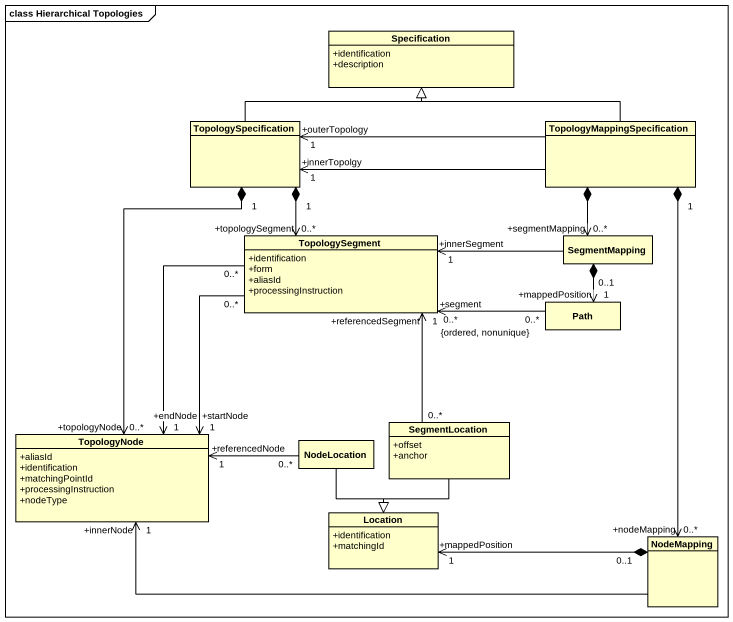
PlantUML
@startuml
mainframe class Hierarchical Topologies
hide circle
hide empty members
skinparam classAttributeIconSize 0
class Specification {
  +identification
  +description
}
class TopologySpecification
class TopologyMappingSpecification
class TopologySegment {
  +identification
  +form
  +aliasId
  +processingInstruction
}
class SegmentMapping
class Path
class TopologyNode {
  +aliasId
  +identification
  +matchingPointId
  +processingInstruction
  +nodeType
}
class NodeLocation
class SegmentLocation {
  +offset
  +anchor
}
class Location {
  +identification
  +matchingId
}
class NodeMapping
TopologySpecification -right-|> Specification
TopologySpecification "1" *--> "+topologySegment\n0..*" TopologySegment
TopologySpecification "1" *--> "+topologyNode\n0..*" TopologyNode
TopologyMappingSpecification -left-|> Specification
TopologyMappingSpecification -left-> "+innerTopolgy\n1" TopologySpecification
TopologyMappingSpecification -left-> "+outerTopology\n1" TopologySpecification
TopologyMappingSpecification *--> "0..*\n+segmentMapping" SegmentMapping
TopologyMappingSpecification "1" *--> "0..*\n+nodeMapping" NodeMapping
TopologySegment "0..*" --> "+endNode\n1" TopologyNode
TopologySegment "0..*" --> "+startNode\n1" TopologyNode
SegmentMapping -left-> "+innerSegment\n1" TopologySegment
SegmentMapping "0..1" *--> "+mappedPosition\n1" Path
Path "0..*" -left-> "+segment\n0..*\n{ordered, nonunique}" TopologySegment
NodeLocation "0..*" -left-> "+referencedNode\n1" TopologyNode
NodeLocation --|> Location
SegmentLocation "0..*" -up-> "+referencedSegment\n1" TopologySegment
SegmentLocation --|> Location
NodeMapping -left-> "+innerNode\n1" TopologyNode
NodeMapping "0..1" *-left-> "+mappedPosition\n1" Location
@enduml
